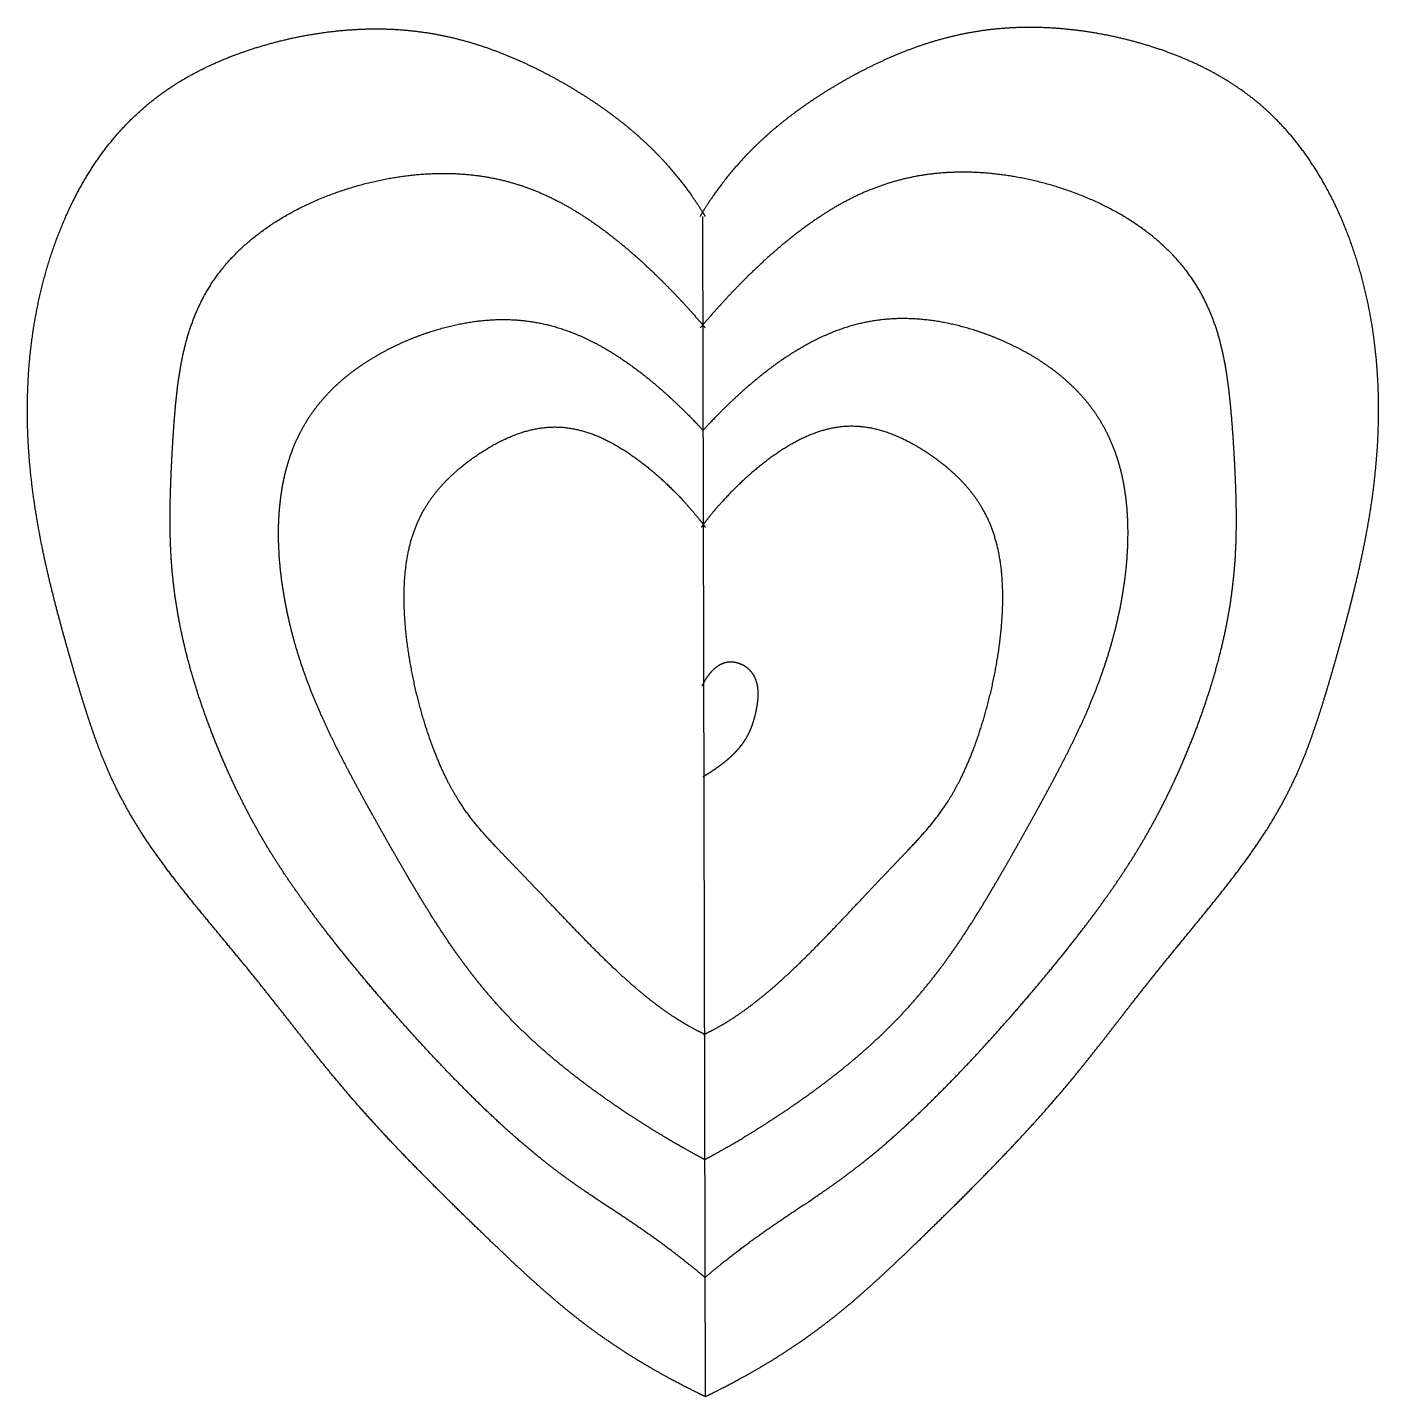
# Model space of a CAD drawing. Header units: millimetres. Extents: x -63 to 150, y -23 to 193.
import ezdxf

# ---------------------------------------------------------------- set-up
doc = ezdxf.new("R2010")
doc.units = ezdxf.units.MM
doc.layers.get('0').update_dxf_attribs({"linetype": 'CONTINUOUS'})

msp = doc.modelspace()

# ---------------------------------------------------------------- linework, layer by layer
msp.add_line((43.57, 163.24), (44, -23.22))
for points in [[(43.67, 102.25)], [(43.48, 89.11)]]:
    msp.add_lwpolyline(points, close=True)
for points in [[(44, -23.22), (43.07, -22.77), (41.23, -21.87), (38.56, -20.49), (35.16, -18.61), (31.19, -16.18), (27.46, -13.67), (23.95, -11.05), (20.59, -8.31), (17.27, -5.4), (13.9, -2.3), (10.4, 1.03), (6.72, 4.58), (2.88, 8.34), (-1.02, 12.24), (-4.9, 16.24), (-8.65, 20.26), (-12.17, 24.24), (-15.47, 28.17), (-18.58, 32.06), (-21.59, 35.91), (-24.63, 39.8), (-27.8, 43.75), (-31.15, 47.82), (-34.65, 52.02), (-38.18, 56.32), (-41.58, 60.68), (-44.67, 65.06), (-47.34, 69.4), (-49.57, 73.71), (-51.41, 77.98), (-52.97, 82.27), (-54.36, 86.61), (-55.69, 91.05), (-57.01, 95.64), (-58.32, 100.41), (-59.6, 105.4), (-60.78, 110.62), (-61.8, 116.07), (-62.6, 121.75), (-63.1, 127.6), (-63.24, 133.58), (-62.98, 139.63), (-62.27, 145.66), (-61.11, 151.59), (-59.48, 157.33), (-57.42, 162.76), (-54.97, 167.8), (-52.14, 172.38), (-48.97, 176.45), (-45.48, 179.99), (-41.67, 183.04), (-37.52, 185.63), (-33.05, 187.82), (-28.28, 189.63), (-23.26, 191.09), (-18.07, 192.17), (-12.82, 192.83), (-7.6, 193.03), (-2.52, 192.75), (2.37, 192), (7.04, 190.82), (11.47, 189.29), (15.69, 187.48), (19.7, 185.46), (23.51, 183.28), (27.13, 180.95), (30.53, 178.46), (33.71, 175.81), (36.66, 172.97), (39.37, 169.94), (41.34, 167.36), (42.71, 165.34), (43.58, 163.95), (44, 163.24)], [(44, -23.22), (44.93, -22.77), (46.76, -21.86), (49.43, -20.47), (52.82, -18.57), (56.78, -16.13), (60.49, -13.59), (63.99, -10.96), (67.35, -8.2), (70.65, -5.28), (74, -2.16), (77.49, 1.18), (81.15, 4.75), (84.97, 8.52), (88.86, 12.45), (92.72, 16.46), (96.45, 20.5), (99.96, 24.5), (103.23, 28.45), (106.32, 32.34), (109.32, 36.21), (112.34, 40.11), (115.49, 44.08), (118.82, 48.16), (122.3, 52.38), (125.82, 56.7), (129.19, 61.08), (132.26, 65.46), (134.92, 69.82), (137.12, 74.13), (138.95, 78.42), (140.48, 82.72), (141.86, 87.06), (143.17, 91.51), (144.47, 96.1), (145.75, 100.88), (147, 105.87), (148.16, 111.1), (149.16, 116.56), (149.93, 122.23), (150.4, 128.09), (150.52, 134.07), (150.23, 140.12), (149.5, 146.15), (148.3, 152.08), (146.65, 157.8), (144.57, 163.22), (142.09, 168.25), (139.24, 172.82), (136.06, 176.87), (132.55, 180.4), (128.72, 183.43), (124.56, 186), (120.08, 188.17), (115.3, 189.96), (110.27, 191.4), (105.08, 192.45), (99.82, 193.08), (94.61, 193.26), (89.52, 192.96), (84.64, 192.19), (79.98, 190.99), (75.55, 189.44), (71.34, 187.61), (67.34, 185.57), (63.54, 183.37), (59.93, 181.02), (56.54, 178.52), (53.37, 175.85), (50.44, 173), (47.74, 169.96), (45.78, 167.37), (44.42, 165.34), (43.56, 163.95), (43.14, 163.24)], [(44, -4.42), (43.35, -3.87), (42.05, -2.8), (40.11, -1.26), (37.56, 0.69), (34.42, 2.94), (31.3, 5.05), (28.17, 7.09), (24.98, 9.21), (21.67, 11.53), (18.17, 14.2), (14.46, 17.29), (10.57, 20.81), (6.55, 24.71), (2.47, 28.9), (-1.59, 33.26), (-5.55, 37.69), (-9.33, 42.08), (-12.9, 46.39), (-16.21, 50.57), (-19.26, 54.63), (-22.04, 58.6), (-24.59, 62.53), (-26.95, 66.52), (-29.16, 70.68), (-31.28, 75.08), (-33.29, 79.77), (-35.2, 84.76), (-36.91, 89.96), (-38.36, 95.28), (-39.47, 100.61), (-40.21, 105.85), (-40.57, 110.96), (-40.64, 115.97), (-40.51, 120.91), (-40.28, 125.86), (-39.97, 130.87), (-39.53, 135.94), (-38.77, 141.04), (-37.46, 146.07), (-35.36, 150.93), (-32.3, 155.47), (-28.22, 159.57), (-23.21, 163.13), (-17.5, 166.03), (-11.38, 168.21), (-5.16, 169.62), (0.9, 170.23), (6.59, 170.08), (11.83, 169.21), (16.64, 167.7), (21.07, 165.65), (25.23, 163.14), (29.2, 160.26), (33.03, 157.06), (36.77, 153.56), (39.7, 150.54), (41.86, 148.16), (43.29, 146.51), (44, 145.67)], [(43.91, -4.42), (44.56, -3.87), (45.86, -2.79), (47.79, -1.24), (50.33, 0.72), (53.46, 2.98), (56.57, 5.1), (59.69, 7.17), (62.87, 9.29), (66.17, 11.63), (69.66, 14.31), (73.35, 17.42), (77.22, 20.97), (81.23, 24.89), (85.29, 29.09), (89.33, 33.47), (93.27, 37.92), (97.03, 42.33), (100.58, 46.65), (103.87, 50.85), (106.9, 54.92), (109.67, 58.9), (112.2, 62.84), (114.54, 66.85), (116.73, 71.01), (118.82, 75.42), (120.82, 80.13), (122.7, 85.12), (124.39, 90.33), (125.82, 95.66), (126.9, 100.99), (127.61, 106.23), (127.95, 111.35), (128, 116.35), (127.85, 121.3), (127.59, 126.25), (127.26, 131.25), (126.79, 136.33), (126.01, 141.42), (124.68, 146.45), (122.56, 151.29), (119.48, 155.82), (115.37, 159.9), (110.35, 163.43), (104.63, 166.31), (98.5, 168.46), (92.27, 169.84), (86.21, 170.43), (80.53, 170.25), (75.29, 169.35), (70.49, 167.82), (66.06, 165.75), (61.91, 163.23), (57.96, 160.33), (54.14, 157.11), (50.42, 153.59), (47.5, 150.56), (45.35, 148.16), (43.93, 146.51), (43.22, 145.67)], [(43.83, 14.19), (44.5, 14.55), (45.85, 15.28), (47.89, 16.43), (50.64, 18.05), (54.12, 20.23), (57.63, 22.56), (61.15, 25.05), (64.67, 27.7), (68.13, 30.53), (71.5, 33.55), (74.73, 36.76), (77.79, 40.15), (80.66, 43.71), (83.34, 47.41), (85.86, 51.21), (88.24, 55.06), (90.52, 58.93), (92.72, 62.78), (94.86, 66.59), (96.95, 70.35), (98.97, 74.09), (100.93, 77.82), (102.79, 81.58), (104.55, 85.43), (106.17, 89.42), (107.63, 93.61), (108.89, 98.02), (109.9, 102.64), (110.6, 107.43), (110.92, 112.27), (110.8, 117.05), (110.18, 121.64), (109.01, 125.92), (107.29, 129.82), (105.04, 133.3), (102.32, 136.36), (99.2, 139.02), (95.76, 141.3), (92.09, 143.23), (88.29, 144.79), (84.44, 145.99), (80.61, 146.8), (76.84, 147.2), (73.15, 147.17), (69.52, 146.69), (65.93, 145.74), (62.33, 144.31), (58.71, 142.37), (55.03, 139.94), (51.3, 136.99), (48.26, 134.23), (45.96, 131.94), (44.41, 130.3), (43.63, 129.46)], [(44, 14.19), (43.32, 14.55), (41.97, 15.28), (39.92, 16.41), (37.17, 18.02), (33.68, 20.18), (30.16, 22.49), (26.63, 24.97), (23.1, 27.61), (19.62, 30.42), (16.24, 33.43), (12.99, 36.62), (9.92, 40), (7.04, 43.54), (4.33, 47.23), (1.8, 51.02), (-0.6, 54.86), (-2.9, 58.72), (-5.12, 62.55), (-7.28, 66.35), (-9.38, 70.11), (-11.42, 73.84), (-13.39, 77.56), (-15.27, 81.31), (-17.05, 85.15), (-18.69, 89.13), (-20.17, 93.31), (-21.45, 97.72), (-22.48, 102.34), (-23.2, 107.12), (-23.55, 111.97), (-23.44, 116.75), (-22.84, 121.34), (-21.69, 125.62), (-19.99, 129.53), (-17.76, 133.02), (-15.06, 136.09), (-11.95, 138.76), (-8.51, 141.06), (-4.86, 143.01), (-1.06, 144.59), (2.78, 145.8), (6.61, 146.63), (10.37, 147.05), (14.06, 147.03), (17.7, 146.57), (21.3, 145.64), (24.9, 144.22), (28.53, 142.3), (32.22, 139.88), (35.96, 136.96), (39.01, 134.21), (41.33, 131.93), (42.89, 130.3), (43.67, 129.46)], [(44, 34), (43.43, 34.26), (42.29, 34.81), (40.56, 35.75), (38.19, 37.25), (35.14, 39.52), (32.02, 42.15), (28.84, 45.1), (25.63, 48.29), (22.46, 51.58), (19.38, 54.83), (16.44, 57.91), (13.69, 60.76), (11.17, 63.36), (8.86, 65.82), (6.74, 68.36), (4.76, 71.22), (2.89, 74.62), (1.12, 78.69), (-0.51, 83.42), (-1.9, 88.64), (-2.97, 94.14), (-3.61, 99.63), (-3.72, 104.84), (-3.25, 109.57), (-2.16, 113.67), (-0.51, 117.17), (1.62, 120.14), (4.14, 122.7), (6.93, 124.95), (9.91, 126.91), (13, 128.51), (16.17, 129.63), (19.38, 130.15), (22.61, 129.98), (25.8, 129.16), (28.91, 127.77), (31.9, 125.95), (34.73, 123.85), (37.38, 121.57), (39.82, 119.18), (41.6, 117.21), (42.84, 115.7), (43.62, 114.68), (44, 114.17)], [(43.74, 34), (44.3, 34.26), (45.44, 34.81), (47.17, 35.77), (49.53, 37.28), (52.57, 39.56), (55.68, 42.21), (58.85, 45.17), (62.04, 48.37), (65.2, 51.67), (68.27, 54.94), (71.19, 58.04), (73.92, 60.9), (76.43, 63.51), (78.73, 65.98), (80.84, 68.53), (82.81, 71.4), (84.66, 74.81), (86.41, 78.89), (88.02, 83.62), (89.39, 88.85), (90.44, 94.35), (91.05, 99.85), (91.13, 105.06), (90.64, 109.78), (89.53, 113.88), (87.86, 117.37), (85.72, 120.33), (83.19, 122.88), (80.39, 125.11), (77.4, 127.06), (74.3, 128.65), (71.13, 129.76), (67.91, 130.26), (64.69, 130.08), (61.5, 129.24), (58.4, 127.83), (55.41, 126), (52.59, 123.89), (49.96, 121.6), (47.53, 119.2), (45.76, 117.22), (44.53, 115.71), (43.75, 114.68), (43.37, 114.17)], [(43.66, 74.76), (43.82, 74.86), (44.15, 75.05), (44.63, 75.34), (45.26, 75.75), (46.02, 76.27), (46.74, 76.81), (47.44, 77.37), (48.1, 77.95), (48.72, 78.56), (49.3, 79.19), (49.83, 79.85), (50.31, 80.54), (50.73, 81.26), (51.1, 82.03), (51.42, 82.84), (51.7, 83.7), (51.94, 84.61), (52.15, 85.55), (52.3, 86.53), (52.38, 87.51), (52.37, 88.46), (52.24, 89.37), (51.99, 90.2), (51.6, 90.93), (51.1, 91.56), (50.5, 92.06), (49.85, 92.45), (49.15, 92.72), (48.45, 92.86), (47.75, 92.87), (47.07, 92.75), (46.41, 92.5), (45.78, 92.11), (45.16, 91.58), (44.57, 90.91), (44.13, 90.26), (43.8, 89.71), (43.59, 89.32), (43.48, 89.11)]]:
    msp.add_open_spline(points, degree=5)

doc.saveas('drawing.dxf')
